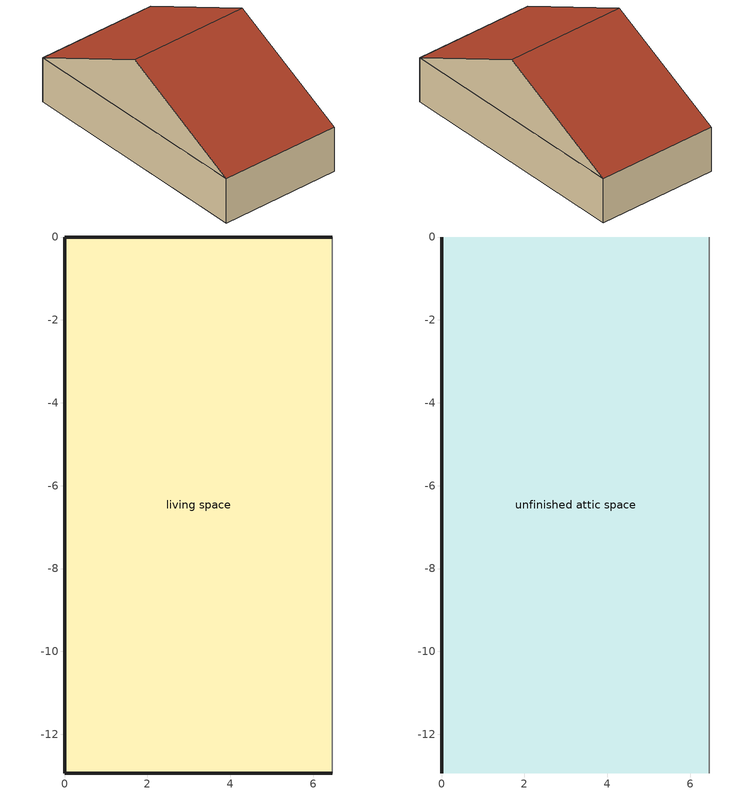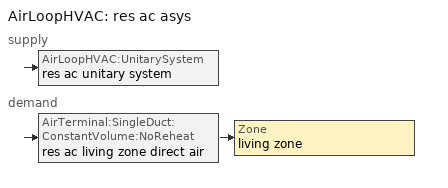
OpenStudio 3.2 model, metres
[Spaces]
living space
 floor foundation: 0,-12.93 0,0 6.47,0 6.47,-12.93 z0
 wall outside: 6.47,0 0,0 0,-12.93 6.47,-12.93 z0:2.44
 wall adiabatic: 6.47,-12.93 6.47,0 z0:2.44
unfinished attic space
 floor to living space: 0,-12.93 0,0 6.47,0 6.47,-12.93 z2.44
 wall outside: 0,-6.47,5.67 0,0,2.44 0,-12.93,2.44
 wall adiabatic: 6.47,-6.47,5.67 6.47,-12.93,2.44 6.47,0,2.44
 roof outside: 0,-6.47,5.67 6.47,-6.47,5.67 6.47,0,2.44 0,0,2.44; 6.47,-6.47,5.67 0,-6.47,5.67 0,-12.93,2.44 6.47,-12.93,2.44
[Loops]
AirLoopHVAC 'res ac asys'
 supply: AirLoopHVAC:UnitarySystem 'res ac unitary system'
 demand: AirTerminal:SingleDuct:ConstantVolume:NoReheat 'res ac living zone direct air' > Zone 'living zone'
[Site]
Denver Intl Ap_CO_USA: Latitude {deg}=39.83; Longitude {deg}=-104.65; Time Zone {hr}=-7; Elevation {m}=1650
[ClimateZones]
Climate Zone Institution Name 1=Building America; Climate Zone Document Year 1=0; Climate Zone Value 1=Cold
[Site:WaterMainsTemperature]
Calculation Method=Correlation; Annual Average Outdoor Air Temperature {C}=10.8753; Maximum Difference In Monthly Average Outdoor Air Temperatures {deltaC}=23.1524
[Site:GroundTemperature:Deep]
10.8753, 10.8753, 10.8753, 10.8753, 10.8753, 10.8753, 10.8753, 10.8753, 10.8753, 10.8753, 10.8753, 10.8753
[Building]
Building 1: North Axis {deg}=0; Standards Number of Stories=1; Standards Number of Above Ground Stories=1; Standards Building Type=singlefamilyattached; Standards Number of Living Units=4
[ThermalZone] Use Ideal Air Loads=No
Name | Thermostat
living zone | living zone temperature setpoint
unfinished attic zone
[Sizing:Zone] Zone Cooling Design Supply Air Temperature Input Method=SupplyAirTemperature; Zone Cooling Design Supply Air Temperature {C}=14; Zone Cooling Design Supply Air Temperature Difference {deltaC}=11.11; Zone Heating Design Supply Air Temperature Input Method=SupplyAirTemperature; Zone Heating Design Supply Air Temperature {C}=40; Zone Heating Design Supply Air Temperature Difference {deltaC}=11.11; Zone Cooling Design Supply Air Humidity Ratio {kg-H2O/kg-air}=0.0085; Zone Heating Design Supply Air Humidity Ratio {kg-H2O/kg-air}=0.008; Cooling Design Air Flow Method=DesignDay; Heating Design Air Flow Method=DesignDay; Account for Dedicated Outdoor Air System=No; Dedicated Outdoor Air System Control Strategy=NeutralSupplyAir; Dedicated Outdoor Air Low Setpoint Temperature for Design {C}=autosize; Dedicated Outdoor Air High Setpoint Temperature for Design {C}=autosize
living zone; unfinished attic zone
[Zone equipment]
living zone: res ac living zone direct air
[Space]
Name | Space Type | Thermal Zone | Building Unit
living space | Space Type 1 | living zone | unit 1
unfinished attic space | Space Type 2 | unfinished attic zone
[SpaceType]
Name | Standards Space Type
Space Type 1 | living
Space Type 2 | unfinished attic
[BuildingUnit]
unit 1: Building Unit Type=Residential
[External:File]
8760.csv: File=8760.csv
[People:Definition]
res occupants|living space: Number of People Calculation Method=People; Number of People {people}=3.39; Fraction Radiant=0.319734; Sensible Heat Fraction=0.573; Carbon Dioxide Generation Rate {m3/s-W}=0; Enable ASHRAE 55 Comfort Warnings=No; Mean Radiant Temperature Calculation Type=ZoneAveraged
[People]
res occupants|living space: People Definition=res occupants|living space; Space or SpaceType=living space; Number of People Schedule=occupants; Activity Level Schedule=res occupants activity schedule; Multiplier=1
[Coil:Cooling:DX:SingleSpeed]
res ac cooling coil: Availability Schedule=Always On Discrete; Rated Total Cooling Capacity {W}=autosize; Rated Sensible Heat Ratio=0.740403; Rated COP {W/W}=3.95054; Rated Air Flow Rate {m3/s}=autosize; Rated Evaporator Fan Power Per Volume Flow Rate {W/(m3/s)}=773.391; Total Cooling Capacity Function of Temperature Curve=Cool-Cap-fT1; Total Cooling Capacity Function of Flow Fraction Curve=Cool-Cap-fFF1; Energy Input Ratio Function of Temperature Curve=Cool-EIR-fT1; Energy Input Ratio Function of Flow Fraction Curve=Cool-EIR-fFF1; Part Load Fraction Correlation Curve=Cool-PLF-fPLR1; Minimum Outdoor Dry-Bulb Temperature for Compressor Operation {C}=-25; Nominal Time for Condensate Removal to Begin {s}=1000; Ratio of Initial Moisture Evaporation Rate and Steady State Latent Capacity=1.5; Maximum Cycling Rate {cycles/hr}=3; Latent Capacity Time Constant {s}=45; Condenser Type=AirCooled; Evaporative Condenser Effectiveness=0; Evaporative Condenser Air Flow Rate {m3/s}=Autosize; Evaporative Condenser Pump Rated Power Consumption {W}=Autosize; Crankcase Heater Capacity {W}=0; Maximum Outdoor Dry-Bulb Temperature for Crankcase Heater Operation {C}=12.7778; Basin Heater Capacity {W/K}=0; Basin Heater Setpoint Temperature {C}=10
[Fan:OnOff]
res ac clg supply fan: Availability Schedule=Always On Discrete; Fan Total Efficiency=0.75; Pressure Rise {Pa}=794.58; Maximum Flow Rate {m3/s}=autosize; Motor Efficiency=1; Motor In Airstream Fraction=1; Fan Power Ratio Function of Speed Ratio Curve=Fan On Off Power Curve; Fan Efficiency Ratio Function of Speed Ratio Curve=Fan On Off Efficiency Curve
[AirLoopHVAC:UnitarySystem]
res ac unitary system: Control Type=Load; Controlling Zone or Thermostat Location=living zone; Dehumidification Control Type=None; Availability Schedule=Always On Discrete; Supply Fan=res ac clg supply fan; Fan Placement=BlowThrough; Supply Air Fan Operating Mode Schedule=Always Off Discrete; DX Heating Coil Sizing Ratio=1; Cooling Coil=res ac cooling coil; Use DOAS DX Cooling Coil=No; DOAS DX Cooling Coil Leaving Minimum Air Temperature {C}=2; Latent Load Control=SensibleOnlyLoadControl; Supply Air Flow Rate During Cooling Operation {m3/s}=Autosize; Supply Air Flow Rate During Heating Operation {m3/s}=0; Supply Air Flow Rate When No Cooling or Heating is Required {m3/s}=0; Maximum Supply Air Temperature {C}=48.8889; Maximum Outdoor Dry-Bulb Temperature for Supplemental Heater Operation {C}=21; Maximum Cycling Rate {cycles/hr}=2.5; Heat Pump Time Constant {s}=60; Fraction of On-Cycle Power Use=0.01; Heat Pump Fan Delay Time {s}=60; Ancilliary On-Cycle Electric Power {W}=0; Ancilliary Off-Cycle Electric Power {W}=0
[AirLoopHVAC]
res ac asys: Availability Schedule=Always On Discrete; Design Supply Air Flow Rate {m3/s}=autosize; Design Return Air Flow Fraction of Supply Air Flow=1
[Sizing:System]
res ac asys: Type of Load to Size On=Sensible; Design Outdoor Air Flow Rate {m3/s}=Autosize; Central Heating Maximum System Air Flow Ratio=0.3; Preheat Design Temperature {C}=7; Preheat Design Humidity Ratio {kg-H2O/kg-Air}=0.008; Precool Design Temperature {C}=12.8; Precool Design Humidity Ratio {kg-H2O/kg-Air}=0.008; Central Cooling Design Supply Air Temperature {C}=12.8; Central Heating Design Supply Air Temperature {C}=16.7; Sizing Option=NonCoincident; 100% Outdoor Air in Cooling=Yes; 100% Outdoor Air in Heating=Yes; Central Cooling Design Supply Air Humidity Ratio {kg-H2O/kg-Air}=0.0085; Central Heating Design Supply Air Humidity Ratio {kg-H2O/kg-Air}=0.008; Cooling Design Air Flow Method=DesignDay; Cooling Design Air Flow Rate {m3/s}=0; Heating Design Air Flow Method=DesignDay; Heating Design Air Flow Rate {m3/s}=0; System Outdoor Air Method=ZoneSum; Zone Maximum Outdoor Air Fraction=1; Cooling Supply Air Flow Rate Per Floor Area {m3/s-m2}=0.00996765; Cooling Fraction of Autosized Cooling Supply Air Flow Rate=1; Cooling Supply Air Flow Rate Per Unit Cooling Capacity {m3/s-W}=3.94755e-05; Heating Supply Air Flow Rate Per Floor Area {m3/s-m2}=0.00996765; Heating Fraction of Autosized Heating Supply Air Flow Rate=1; Heating Fraction of Autosized Cooling Supply Air Flow Rate=1; Heating Supply Air Flow Rate Per Unit Heating Capacity {m3/s-W}=3.15882e-05; Cooling Design Capacity Method=CoolingDesignCapacity; Cooling Design Capacity {W}=autosize; Cooling Design Capacity Per Floor Area {W/m2}=234.7; Fraction of Autosized Cooling Design Capacity=1; Heating Design Capacity Method=HeatingDesignCapacity; Heating Design Capacity {W}=autosize; Heating Design Capacity Per Floor Area {W/m2}=157; Fraction of Autosized Heating Design Capacity=1; Central Cooling Capacity Control Method=OnOff
[AirTerminal:SingleDuct:ConstantVolume:NoReheat]
res ac living zone direct air: Availability Schedule=Always On Discrete; Maximum Air Flow Rate {m3/s}=AutoSize
[ThermostatSetpoint:DualSetpoint]
living zone temperature setpoint: Heating Setpoint Temperature Schedule=res heating setpoint; Cooling Setpoint Temperature Schedule=res cooling setpoint
[Schedule:File]
occupants: External File=8760.csv; Column Number=1; Rows to Skip at Top=1; Number of Hours of Data=8760; Minutes per Item=60
[Schedule:Constant]
Name | Value
res occupants activity schedule | 112.539
Always On Discrete | 1
Always Off Discrete | 0
[Curve:Biquadratic] Minimum Value of x=13.88; Maximum Value of x=23.88; Minimum Value of y=18.33; Maximum Value of y=51.66
Name | Coefficient1 Constant | Coefficient2 x | Coefficient3 x**2 | Coefficient4 y | Coefficient5 y**2 | Coefficient6 x*y
Cool-Cap-fT1 | 1.5509 | -0.0750501 | 0.00309714 | 0.00240111 | -5.0544e-05 | -0.000427281
Cool-EIR-fT1 | -0.304283 | 0.118048 | -0.00342467 | -0.00626191 | 0.000695427 | -0.000469975
[Curve:Quadratic] Minimum Value of x=0
Name | Coefficient1 Constant | Coefficient2 x | Coefficient3 x**2 | Maximum Value of x | Minimum Curve Output | Maximum Curve Output
Cool-PLF-fPLR1 | 0.93 | 0.07 | 0 | 1 | 0.7 | 1
Cool-Cap-fFF1 | 0.718605 | 0.4101 | -0.128705 | 2 | 0 | 2
Cool-EIR-fFF1 | 1.323 | -0.477711 | 0.154712 | 2 | 0 | 2
[Curve:Exponent]
Fan On Off Power Curve: Coefficient1 Constant=1; Coefficient2 Constant=0; Coefficient3 Constant=0; Minimum Value of x=0; Maximum Value of x=1
[Curve:Cubic]
Fan On Off Efficiency Curve: Coefficient1 Constant=1; Coefficient2 x=0; Coefficient3 x**2=0; Coefficient4 x**3=0; Minimum Value of x=0; Maximum Value of x=1
[Schedule:Ruleset]
Name | Default Day Schedule | Summer Design Day Schedule | Winter Design Day Schedule
res heating setpoint | Schedule Day 5 | res heating setpoint summer design | res heating setpoint winter design
res cooling setpoint | Schedule Day 6 | res cooling setpoint summer design | res cooling setpoint winter design
[Schedule:Day]
Schedule Day 5; Schedule Day 6: 24, 0, 0
res heating setpoint allday1; res heating setpoint allday2; res heating setpoint allday3; res heating setpoint allday4; res heating setpoint allday5; res heating setpoint allday6; res heating setpoint allday7; res heating setpoint allday8; res heating setpoint allday9; res heating setpoint allday10; res heating setpoint allday11; res heating setpoint allday12: 24, 0, 21.6667
res heating setpoint winter design; res cooling setpoint winter design: 24, 0, 21.1111
res heating setpoint summer design; res cooling setpoint summer design: 24, 0, 23.8889
res cooling setpoint allday1; res cooling setpoint allday2; res cooling setpoint allday3; res cooling setpoint allday4; res cooling setpoint allday5; res cooling setpoint allday6; res cooling setpoint allday7; res cooling setpoint allday8; res cooling setpoint allday9; res cooling setpoint allday10; res cooling setpoint allday11; res cooling setpoint allday12: 24, 0, 24.4444
[Schedule:Rule] Apply Sunday=Yes; Apply Monday=Yes; Apply Tuesday=Yes; Apply Wednesday=Yes; Apply Thursday=Yes; Apply Friday=Yes; Apply Saturday=Yes; Date Specification Type=DateRange; Start Day=1
Name | Schedule Ruleset | Rule Order | Day Schedule | Start Month | End Month | End Day
res heating setpoint allday rule1 | res heating setpoint | 11 | res heating setpoint allday1 | 1 | 1 | 31
res heating setpoint allday rule2 | res heating setpoint | 10 | res heating setpoint allday2 | 2 | 2 | 28
res heating setpoint allday rule3 | res heating setpoint | 9 | res heating setpoint allday3 | 3 | 3 | 31
res heating setpoint allday rule4 | res heating setpoint | 8 | res heating setpoint allday4 | 4 | 4 | 30
res heating setpoint allday rule5 | res heating setpoint | 7 | res heating setpoint allday5 | 5 | 5 | 31
res heating setpoint allday rule6 | res heating setpoint | 6 | res heating setpoint allday6 | 6 | 6 | 30
res heating setpoint allday rule7 | res heating setpoint | 5 | res heating setpoint allday7 | 7 | 7 | 31
res heating setpoint allday rule8 | res heating setpoint | 4 | res heating setpoint allday8 | 8 | 8 | 31
res heating setpoint allday rule9 | res heating setpoint | 3 | res heating setpoint allday9 | 9 | 9 | 30
res heating setpoint allday rule10 | res heating setpoint | 2 | res heating setpoint allday10 | 10 | 10 | 31
res heating setpoint allday rule11 | res heating setpoint | 1 | res heating setpoint allday11 | 11 | 11 | 30
res heating setpoint allday rule12 | res heating setpoint | 0 | res heating setpoint allday12 | 12 | 12 | 31
res cooling setpoint allday rule1 | res cooling setpoint | 11 | res cooling setpoint allday1 | 1 | 1 | 31
res cooling setpoint allday rule2 | res cooling setpoint | 10 | res cooling setpoint allday2 | 2 | 2 | 28
res cooling setpoint allday rule3 | res cooling setpoint | 9 | res cooling setpoint allday3 | 3 | 3 | 31
res cooling setpoint allday rule4 | res cooling setpoint | 8 | res cooling setpoint allday4 | 4 | 4 | 30
res cooling setpoint allday rule5 | res cooling setpoint | 7 | res cooling setpoint allday5 | 5 | 5 | 31
res cooling setpoint allday rule6 | res cooling setpoint | 6 | res cooling setpoint allday6 | 6 | 6 | 30
res cooling setpoint allday rule7 | res cooling setpoint | 5 | res cooling setpoint allday7 | 7 | 7 | 31
res cooling setpoint allday rule8 | res cooling setpoint | 4 | res cooling setpoint allday8 | 8 | 8 | 31
res cooling setpoint allday rule9 | res cooling setpoint | 3 | res cooling setpoint allday9 | 9 | 9 | 30
res cooling setpoint allday rule10 | res cooling setpoint | 2 | res cooling setpoint allday10 | 10 | 10 | 31
res cooling setpoint allday rule11 | res cooling setpoint | 1 | res cooling setpoint allday11 | 11 | 11 | 30
res cooling setpoint allday rule12 | res cooling setpoint | 0 | res cooling setpoint allday12 | 12 | 12 | 31
